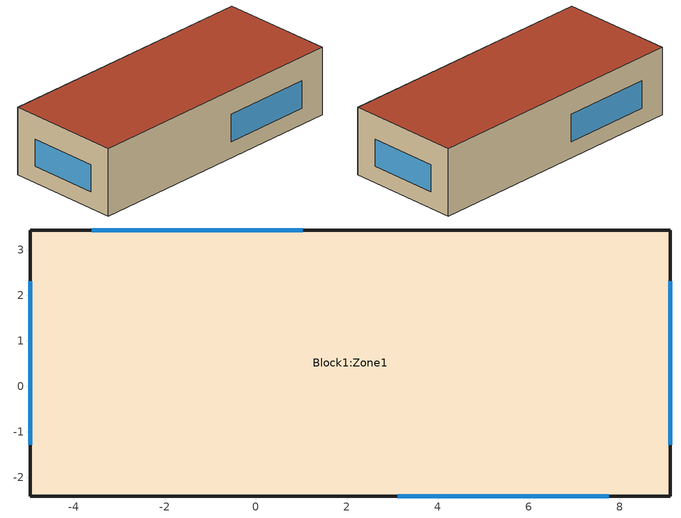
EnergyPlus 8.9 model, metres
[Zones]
Block1:Zone1
 floor ground (Project ground floor): 9.11,-2.41 -4.95,-2.41 -4.95,3.44 9.11,3.44 z0
 wall outside (Project wall): 9.11,-2.41 9.11,3.44 -4.95,3.44 -4.95,-2.41 9.11,-2.41 z0:3.5
 window (1001): 9.11,-1.29 9.11,2.31 / -4.95,2.31 -4.95,-1.29 z0.84:2.26
 window x2 (1001): 1.03,3.44 -3.61,3.44 / 3.13,-2.41 7.76,-2.41 z0.84:2.26
 roof outside (Project flat roof): -4.95,-2.41 9.11,-2.41 9.11,3.44 -4.95,3.44 z3.5
[Site:Location]
Untitled (O1-O1:31-12)  (01-01:31-12): Latitude=40.45; Longitude=-3.55; Time Zone=1; Elevation {m}=582
[Site:GroundTemperature:BuildingSurface]
18, 18, 18, 18, 18, 18, 18, 18, 18, 18, 18, 18
[Site:GroundTemperature:Deep]
14, 14, 14, 14, 14, 14, 14, 14, 14, 14, 14, 14
[Site:GroundTemperature:Shallow]
14, 14, 14, 14, 14, 14, 14, 14, 14, 14, 14, 14
[Site:GroundTemperature:FCfactorMethod]
January FCfactorMethod ground temperature {C}=6.09; Februry FCfactorMethod ground temperature {C}=5.28; March FCfactorMethod ground temperature {C}=6.71; April FCfactorMethod ground temperature {C}=8.95; May FCfactorMethod ground temperature {C}=14.81; June FCfactorMethod ground temperature {C}=19.34; July FCfactorMethod ground temperature {C}=22.39; August FCfactorMethod ground temperature {C}=23.32; September FCfactorMethod ground temperature {C}=21.74; October FCfactorMethod ground temperature {C}=18.22; November FCfactorMethod ground temperature {C}=13.53; December FCfactorMethod ground temperature {C}=9.18
[Site:GroundReflectance]
0.2, 0.2, 0.2, 0.2, 0.2, 0.2, 0.2, 0.2, 0.2, 0.2, 0.2, 0.2
[Site:GroundReflectance:SnowModifier]
2, 2
[SizingPeriod:DesignDay] Day of Month=15; Humidity Condition Type=WetBulb; Barometric Pressure {N/M**2}=94525.9; Wind Direction {Degrees N=0, S=180}=0; Rain Indicator=No; Snow on ground indicator=No
Name | Month | Day Type -- used for schedules | Maximum Dry-Bulb Temperature {C} | Daily Dry-Bulb Temperature Range {C} | Wetbulb at Maximum Dry-Bulb{C} | Wind Speed {m/s} | Daylight Savings Time Indicator | Solar Model Indicator | Clearness {0.0 to 1.2} | Max Dry-Bulb {C} | Daily Temp Range {C} | Wet-Bulb at Max {C} | Wind Speed {M/Sec} | Clearness {0.0 to 1.2} - gives no sun (but does include long wave radiant heat exchange with sky)
Summer Design Day in Untitled (O1-O1:31-12) Jul | 7 | SummerDesignDay | 38.2 | 17.5 | 20.3 | 0 | Yes | ASHRAEClearSky | 0.98
Summer Design Day in Untitled (O1-O1:31-12) Aug | 8 | SummerDesignDay | 38 | 17.4 | 19.9 | 0 | Yes | ASHRAEClearSky | 0.98
Summer Design Day in Untitled (O1-O1:31-12) Sep | 9 | SummerDesignDay | 34.9 | 16.8 | 19.3 | 0 | Yes | ASHRAEClearSky | 0.98
Winter Design Day in Untitled (O1-O1:31-12) | 1 | WinterDesignDay |  |  |  |  | No |  |  | -4 | 0 | -4 | 11.6 | 0
[Building]
Building: North Axis=0; Terrain=Suburbs; Loads Convergence Tolerance=.04; Temperature Convergence Tolerance=.4; Solar Distribution=FullExterior; Maximum number of warmup days=25; Minimum number of warmup days=6
[Material:NoMass]
3_RVAL_3: Roughness=Rough; Resistance {m2-K/w}=.18; Thermal Emittance=0.9; Solar Absorptance=0.7; Visible Absorptance=0.7
[Construction]
Project ground floor: Urea Formaldehyde Foam_.1327, Cast Concrete_.1, Floor/Roof Screed_.O7, Timber Flooring_.O3
Project flat roof: Asphalt 1_.O1, MW Glass Wool (rolls)_.1445, 3_RVAL_3, Plasterboard_.O13
Project wall: Brickwork Outer_.1, XPS Extruded Polystyrene  - CO2 Blowing_.O795, Concrete Block (Medium)_.1, Gypsum Plastering_.O13
1001: 38, 1002, 2
[WindowMaterial:Gas]
1002: Gas type (Air - Argon - Krypton - Xenon - SF6 - Custom)=Air; Thickness {m}=.013
[WindowMaterial:Glazing] Optical data type {SpectralAverage or Spectral}=SpectralAverage; Thickness {m}=.003; IR transmittance at normal incidence=0; IR emissivity: front side=.84; Conductivity {W/m-K}=.9; Dirt Correction Factor for Solar and Visible Transmittance=1
Name | Solar transmittance at normal incidence | Solar reflectance at normal incidence: front side | Solar reflectance at normal incidence: back side | Visible transmittance at normal incidence | Visible reflectance at normal incidence: front side | Visible reflectance at normal incidence: back side | IR emissivity: back side
2 | .837 | .075 | .075 | .898 | .081 | .081 | .84
38 | .74 | .09 | .1 | .82 | .11 | .12 | .2
[Material] Roughness=Rough; Thermal Emittance=0.9
Name | Thickness {m} | Conductivity {w/m-K} | Density {kg/m3} | Specific Heat {J/kg-K} | Solar Absorptance | Visible Absorptance
Urea Formaldehyde Foam_.1327 | .1327 | 0.04 | 10 | 1400 | 0.6 | 0.6
Cast Concrete_.1 | .1 | 1.13 | 2000 | 1000 | 0.6 | 0.6
Floor/Roof Screed_.O7 | .07 | 0.41 | 1200 | 840 | 0.73 | 0.73
Timber Flooring_.O3 | .03 | 0.14 | 650 | 1200 | 0.78 | 0.78
Asphalt 1_.O1 | .01 | 0.7 | 2100 | 1000 | 0.85 | 0.9
MW Glass Wool (rolls)_.1445 | .1445 | 0.04 | 12 | 840 | 0.6 | 0.6
Plasterboard_.O13 | .013 | 0.25 | 2800 | 896 | 0.5 | 0.5
Brickwork Outer_.1 | .1 | 0.84 | 1700 | 800 | 0.7 | 0.7
XPS Extruded Polystyrene  - CO2 Blowing_.O795 | .0795 | 0.034 | 35 | 1400 | 0.6 | 0.6
Concrete Block (Medium)_.1 | .1 | 0.51 | 1400 | 1000 | 0.6 | 0.6
Gypsum Plastering_.O13 | .013 | 0.4 | 1000 | 1000 | 0.5 | 0.5
[Zone]
Block1:Zone1: Relative North (to building)=0; Zone Type=1; Zone multiplier=1; Zone volume=248.2173; Floor Area=70.9192; Zone inside convection algorithm=TARP; Part Of Total Floor Area=Yes
[PEOPLE]
People Block1:Zone1: Zone=Block1:Zone1; Number of People SCHEDULE=Office_OpenOff_Occ; Number of People Calculation Method=People/Area; People per Zone Floor Area=.111; radiant fraction=.3; User Specified Sensible Fraction=AutoCalculate; Activity level SCHEDULE Name (units W/person, real)=Activity Schedule 10; CO2 generation rate per unit of activity level (units m3/s-W=3.82e-08; Enable ASHRAE 55 comfort warnings=No; MRT Calculation Type=ZoneAveraged; Work Efficiency SCHEDULE Name (0.0-1.0,real)=Work efficiency; Clothing Insulation Calculation Method=ClothingInsulationSchedule; Clothing Insulation SCHEDULE Name (real)=Clothing Schedule 10; Air Velocity SCHEDULE Name (units m/s, real)=AirVelocitySchedule
[Lights]
Block1:Zone1: Zone=Block1:Zone1; Lighting SCHEDULE=Office_OpenOff_Light; Design Level calculation method=Watts/Area; Watts per Zone Area {W/m2}=20; Return Air Fraction=0; Radiant fraction=.42; Fraction Visible=.18; Fraction Replaceable=1
[OtherEquipment]
Block1:Zone1 Equipment gain 1: Fuel Type=Electricity; Zone=Block1:Zone1; Equipment SCHEDULE=Office_OpenOff_Equip; Design Level calculation method=Watts/Area; Watts per Zone Area {watts/m2}=11.77; Latent fraction=0; Radiant fraction=.2; Fraction Lost=0; Carbon Dioxide Generation Rate=0; End-use category=ELECTRIC EQUIPMENT#Block1:Zone1#05
[WaterUse:Equipment]
DHW Block1:Zone1: Peak Volumetric Flow Rate {m3/s}=4.37773e-07; DHW SCHEDULE=Office_OpenOff_Occ; Target Temperature Schedule=DHW Supply Temperature Block1:Zone1; Hot Water Supply Temperature Schedule=DHW Supply Temperature Block1:Zone1; Cold Water Supply Temperature Schedule=DHW Mains Temperature Block1:Zone1; Zone=Block1:Zone1
[ZoneInfiltration:DesignFlowRate]
Block1:Zone1 Infiltration: Zone=Block1:Zone1; Infiltration SCHEDULE=On 24/7; Design Volume Flow Rate calculation method=Flow/zone; Design Volume Flow Rate (m3/s)=.048264; Constant Term Coefficient=1; Temperature Term Coefficient=0; Velocity Term Coefficient=0; Velocity Squared Term Coefficient=0
[Sizing:Zone]
Block1:Zone1: Zone Cooling Design Supply Air Temperature Input Method=SupplyAirTemperature; Zone Cooling Design Supply Air Temperature (C)=12; Zone Cooling Design Supply Air Temperature Difference=0; Zone Heating Design Supply Air Temperature Input Method=SupplyAirTemperature; Zone Heating Design Supply Air Temperature (C)=35; Zone Heating Design Supply Air Temperature Difference=0; Zone Cooling Design Supply Air Humidity Ratio (kgWater/kgDryAir)=0.0077; Zone Heating Design Supply Air Humidity Ratio (kgWater/kgDryAir)=0.0156; Design Specification Outdoor Air Object=Block1:Zone1; Zone Heating Sizing Factor=1.25; Zone Cooling Sizing Factor=1.15; Cooling Design Air Flow Method=DesignDay; Cooling Minimum Air Flow Fraction=0; Heating Design Air Flow Method=DesignDay; Design Specification Zone Air Distribution Object=Block1:Zone1
[DesignSpecification:ZoneAirDistribution]
Block1:Zone1: Zone Air Distribution Effectiveness in Cooling Mode (dimensionless)=1; Zone Air Distribution Effectiveness in Heating Mode (dimensionless)=1
[DesignSpecification:OutdoorAir]
Block1:Zone1: Outdoor Air Method=Sum; Outdoor Air Flow per Person {m3/s}=.01; Outdoor Air Flow per Zone Floor Area {m3/s-m2}=0; Outdoor Air Flow per Zone {m3/s}=0; Outdoor Air Flow Air Changes per Hour=0; Outdoor Air Flow Rate Fraction Schedule=Office_OpenOff_Occ
[ZoneControl:Thermostat]
Block1:Zone1 Thermostat: Block1:Zone1, Zone Control Type Sched, ThermostatSetpoint:DualSetpoint, Dual Setpoint - Zone Block1:Zone1
[ThermostatSetpoint:DualSetpoint]
Dual Setpoint - Zone Block1:Zone1: Block1:Zone1 Heating Setpoint Schedule, Block1:Zone1 Cooling SP Sch
[Zone equipment]
Block1:Zone1: Block1:Zone1 Ideal Loads Air
[ZoneHVAC:IdealLoadsAirSystem]
Block1:Zone1 Ideal Loads Air: Maximum Heating Supply Air Temperature {C}=35; Minimum Cooling Supply Air Temperature {C}=12; Maximum Heating Supply Air Humidity Ratio {kg-H2O/kg-air}=0.0156; Minimum Cooling Supply Air Humidity Ratio {kg-H2O/kg-air}=0.0077; Heating Limit=LimitCapacity; Maximum Heating Air Flow Rate {m3/s}=Autosize; Maximum Sensible Heating Capacity=Autosize; Cooling Limit=LimitFlowRateAndCapacity; Maximum Cooling Air Flow Rate {m3/s}=Autosize; Maximum Total Cooling Capacity=Autosize; Heating Availability Schedule=Block1:Zone1 Heating Availability Sch; Cooling availability schedule=Block1:Zone1 Cooling Availability Sch; Dehumidification Control Type=None; Humidification Control Type=None; Design Specification Outdoor Air Object=Block1:Zone1; Outdoor Air Economizer Type=NoEconomizer; Heat Recovery Type=None
[Schedule:Compact]
Work efficiency: Any Number, Through: 12/31, For: AllDays, Until: 24:00, 0
AirVelocitySchedule: Any Number, Through: 12/31, For: AllDays, Until: 24:00, .137
On 24/7: Any Number, Through: 12/31, For: AllDays, Until: 24:00, 1
Office_OpenOff_Occ: Fraction, Through: 31 Dec, For: Weekdays SummerDesignDay, Until: 07:00, 0, Until: 08:00, 0.25, Until: 09:00, 0.5, Until: 12:00, 1, Until: 14:00, 0.75, Until: 17:00, 1, Until: 18:00, 0.5, Until: 19:00, 0.25, Until: 24:00, 0, For: Weekends, Until: 24:00, 0, For: Holidays, Until: 24:00, 0, For: WinterDesignDay AllOtherDays, Until: 24:00, 0
Office_OpenOff_Equip: Fraction, Through: 31 Dec, For: Weekdays SummerDesignDay, Until: 07:00, 0.05394, Until: 20:00, 1, Until: 24:00, 0.05394, For: Weekends, Until: 24:00, 0.05394, For: Holidays, Until: 24:00, 0.05394, For: WinterDesignDay AllOtherDays, Until: 24:00, 0
Office_OpenOff_Light: Fraction, Through: 31 Dec, For: Weekdays SummerDesignDay, Until: 07:00, 0, Until: 19:00, 1, Until: 24:00, 0, For: Weekends, Until: 24:00, 0, For: Holidays, Until: 24:00, 0, For: WinterDesignDay AllOtherDays, Until: 24:00, 0
Activity Schedule 10: Any Number, Through: 12/31, For: AllDays, Until: 24:00, 110.7
Clothing Schedule 10: Any Number, Through: 4/1, For: AllDays, Until: 24:00, 1, Through: 9/30, For: AllDays, Until: 24:00, .5, Through: 12/31, For: AllDays, Until: 24:00, 1
DHW Supply Temperature Block1:Zone1: Temperature, Through: 12/31, For: AllDays, Until: 24:00, 65
DHW Mains Temperature Block1:Zone1: Temperature, Through: 12/31, For: AllDays, Until: 24:00, 10
Block1:Zone1 Heating Setpoint Schedule: Temperature, Through: 31 Dec, For: Weekdays SummerDesignDay, Until: 05:00, 12, Until: 19:00, 22, Until: 24:00, 12, For: WinterDesignDay, Until: 24:00, 22, For: Weekends, Until: 24:00, 12, For: Holidays, Until: 24:00, 12, For: AllOtherDays, Until: 24:00, -50
Block1:Zone1 Heating Availability Sch: Temperature, Through: 31 Dec, For: Weekdays SummerDesignDay, Until: 05:00, 1, Until: 19:00, 1, Until: 24:00, 1, For: WinterDesignDay, Until: 24:00, 1, For: Weekends, Until: 24:00, 1, For: Holidays, Until: 24:00, 1, For: AllOtherDays, Until: 24:00, 0
Block1:Zone1 Cooling SP Sch: Temperature, Through: 31 Dec, For: Weekdays SummerDesignDay, Until: 05:00, 100, Until: 19:00, 24, Until: 24:00, 100, For: Weekends, Until: 24:00, 100, For: Holidays, Until: 24:00, 100, For: WinterDesignDay AllOtherDays, Until: 24:00, 100
Block1:Zone1 Cooling Availability Sch: Temperature, Through: 31 Dec, For: Weekdays SummerDesignDay, Until: 05:00, 0, Until: 19:00, 1, Until: 24:00, 0, For: Weekends, Until: 24:00, 0, For: Holidays, Until: 24:00, 0, For: WinterDesignDay AllOtherDays, Until: 24:00, 0
[Schedule:Day:Hourly]
Summer Control Type Day Sch; Winter Control Type Day Sch: Control Type, 4, 4, 4, 4, 4, 4, 4, 4, 4, 4, 4, 4, 4, 4, 4, 4, 4, 4, 4, 4, 4, 4, 4, 4
[Schedule:Week:Daily]
Summer Control Type Week Sch: Summer Control Type Day Sch, Summer Control Type Day Sch, Summer Control Type Day Sch, Summer Control Type Day Sch, Summer Control Type Day Sch, Summer Control Type Day Sch, Summer Control Type Day Sch, Summer Control Type Day Sch, Summer Control Type Day Sch, Summer Control Type Day Sch, Summer Control Type Day Sch, Summer Control Type Day Sch
Winter Control Type Week Sch: Winter Control Type Day Sch, Winter Control Type Day Sch, Winter Control Type Day Sch, Winter Control Type Day Sch, Winter Control Type Day Sch, Winter Control Type Day Sch, Winter Control Type Day Sch, Winter Control Type Day Sch, Winter Control Type Day Sch, Winter Control Type Day Sch, Winter Control Type Day Sch, Winter Control Type Day Sch
[Schedule:Year]
Zone Control Type Sched: Control Type, Winter Control Type Week Sch, 1, 1, 3, 31, Summer Control Type Week Sch, 4, 1, 9, 30, Winter Control Type Week Sch, 10, 1, 12, 31
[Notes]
Hourly weather file: C:\ProgramData\DesignBuilder\Weather Data\ESP_MADRID_IWEC.epw
